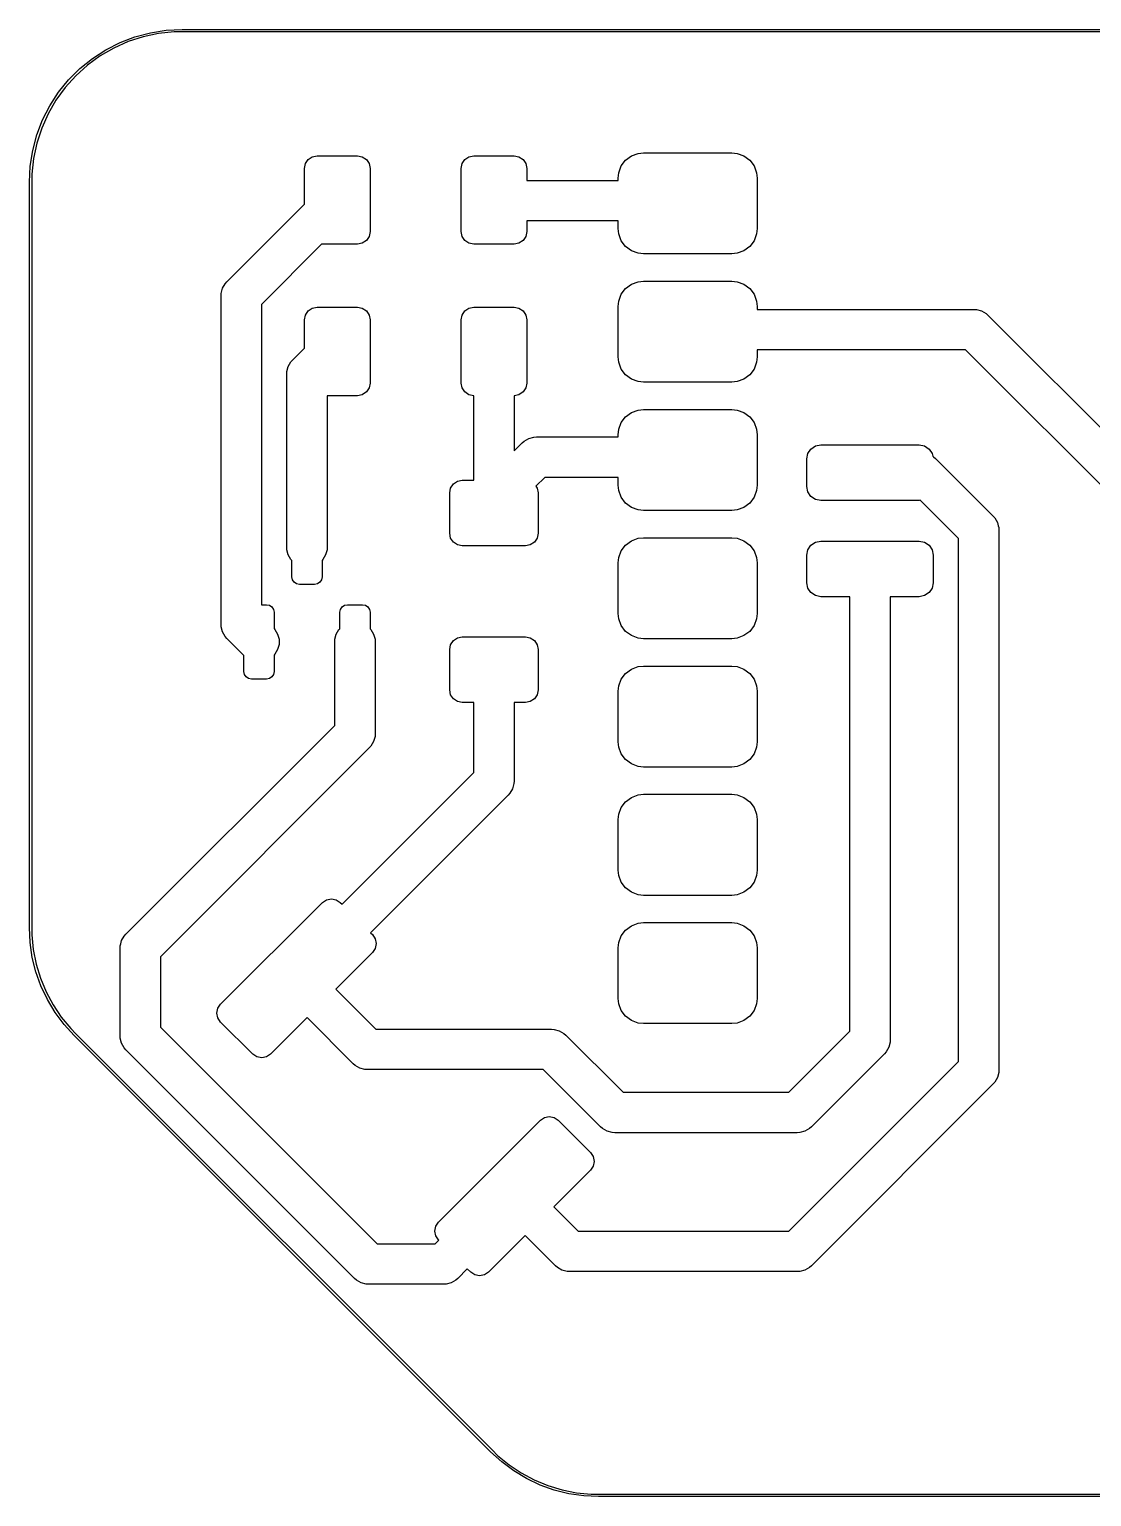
# Model space of a CAD drawing. Header units: millimetres. Extents: x 49.3 to 91.4, y -74.6 to -45.6.
# Drawn here: x 49.31 to 70.33, y -74.6 to -45.55 of the extents above; entities that cross this region are included whole.
import ezdxf

# ---------------------------------------------------------------- set-up
doc = ezdxf.new("R2010")
doc.units = ezdxf.units.MM
doc.layers.add('F.Cu', color=13, linetype='CONTINUOUS', true_color=0xc83434)

msp = doc.modelspace()

# ---------------------------------------------------------------- linework, layer by layer
at = {"layer": 'F.Cu', "linetype": 'CONTINUOUS'}
for p, q in [((51.701567, -45.621104), (52.014301, -45.571571)), ((52.174587, -45.605), (51.864469, -45.637595)), ((52.014301, -45.571571), (52.3305, -45.555)), ((52.3305, -45.605), (52.174587, -45.605)), ((52.3305, -45.555), (88.3305, -45.555)), ((88.3305, -45.605), (52.3305, -45.605)), ((50.818, -45.960274), (51.100122, -45.816525)), ((51.262892, -45.798787), (50.978025, -45.925618)), ((51.100122, -45.816525), (51.395724, -45.703054)), ((51.559457, -45.702427), (51.262892, -45.798787)), ((51.395724, -45.703054), (51.701567, -45.621104)), ((51.864469, -45.637595), (51.559457, -45.702427)), ((50.30638, -46.331987), (50.55245, -46.132724)), ((50.707975, -46.081531), (50.455703, -46.264818)), ((50.55245, -46.132724), (50.818, -45.960274)), ((50.978025, -45.925618), (50.707975, -46.081531)), ((50.223971, -46.473471), (50.015318, -46.705203)), ((50.082487, -46.55588), (50.30638, -46.331987)), ((50.455703, -46.264818), (50.223971, -46.473471)), ((50.015318, -46.705203), (49.832031, -46.957475)), ((49.883224, -46.80195), (50.082487, -46.55588)), ((49.832031, -46.957475), (49.676118, -47.227525)), ((49.710774, -47.0675), (49.883224, -46.80195)), ((49.453554, -47.645224), (49.567025, -47.349622)), ((49.676118, -47.227525), (49.549287, -47.512392)), ((49.567025, -47.349622), (49.710774, -47.0675)), ((49.549287, -47.512392), (49.452927, -47.808957)), ((49.371604, -47.951067), (49.453554, -47.645224)), ((49.452927, -47.808957), (49.388095, -48.113969)), ((49.322071, -48.263801), (49.371604, -47.951067)), ((49.388095, -48.113969), (49.3555, -48.424087)), ((54.75, -48.308), (54.76903, -48.212329)), ((54.76903, -48.212329), (54.823223, -48.131223)), ((54.823223, -48.131223), (54.904329, -48.07703)), ((54.904329, -48.07703), (55, -48.058)), ((55, -48.058), (55.8, -48.058)), ((55.8, -48.058), (55.895671, -48.07703)), ((55.895671, -48.07703), (55.976777, -48.131223)), ((55.976777, -48.131223), (56.03097, -48.212329)), ((56.03097, -48.212329), (56.05, -48.308)), ((57.85, -48.308), (57.86903, -48.212329)), ((57.86903, -48.212329), (57.923223, -48.131223)), ((57.923223, -48.131223), (58.004329, -48.07703)), ((58.004329, -48.07703), (58.1, -48.058)), ((58.1, -48.058), (58.9, -48.058)), ((58.9, -48.058), (58.995671, -48.07703)), ((58.995671, -48.07703), (59.076777, -48.131223)), ((59.076777, -48.131223), (59.13097, -48.212329)), ((59.13097, -48.212329), (59.15, -48.308)), ((61.021161, -48.260376), (61.106447, -48.146447)), ((61.106447, -48.146447), (61.220376, -48.061161)), ((61.220376, -48.061161), (61.353717, -48.011427)), ((61.353717, -48.011427), (61.46, -48)), ((61.46, -48), (63.21, -48)), ((63.21, -48), (63.316283, -48.011427)), ((63.316283, -48.011427), (63.449624, -48.061161)), ((63.449624, -48.061161), (63.563553, -48.146447)), ((63.563553, -48.146447), (63.648839, -48.260376)), ((49.3055, -48.58), (49.322071, -48.263801)), ((49.3555, -48.424087), (49.3555, -48.58)), ((54.75, -49.017314), (54.75, -48.308)), ((56.05, -48.308), (56.05, -49.558)), ((57.85, -49.558), (57.85, -48.308)), ((59.15, -48.308), (59.15, -48.545)), ((60.96, -48.5), (60.971427, -48.393717)), ((60.96, -48.545), (60.96, -48.5)), ((60.971427, -48.393717), (61.021161, -48.260376)), ((63.648839, -48.260376), (63.698573, -48.393717)), ((63.698573, -48.393717), (63.71, -48.5)), ((63.71, -48.5), (63.71, -49.5)), ((49.3055, -63.337358), (49.3055, -48.58)), ((49.3555, -48.58), (49.3555, -63.337358)), ((59.15, -48.545), (60.96, -48.545)), ((53.216157, -50.551157), (54.75, -49.017314)), ((60.96, -49.345), (59.15, -49.345)), ((59.15, -49.345), (59.15, -49.558)), ((60.96, -49.5), (60.96, -49.345)), ((56.03097, -49.653671), (55.976777, -49.734777)), ((56.05, -49.558), (56.03097, -49.653671)), ((57.86903, -49.653671), (57.85, -49.558)), ((57.923223, -49.734777), (57.86903, -49.653671)), ((59.13097, -49.653671), (59.076777, -49.734777)), ((59.15, -49.558), (59.13097, -49.653671)), ((60.971427, -49.606283), (60.96, -49.5)), ((61.021161, -49.739624), (60.971427, -49.606283)), ((63.698573, -49.606283), (63.648839, -49.739624)), ((63.71, -49.5), (63.698573, -49.606283)), ((55.090686, -49.808), (53.899, -50.999686)), ((55.8, -49.808), (55.090686, -49.808)), ((55.895671, -49.78897), (55.8, -49.808)), ((55.976777, -49.734777), (55.895671, -49.78897)), ((58.004329, -49.78897), (57.923223, -49.734777)), ((58.1, -49.808), (58.004329, -49.78897)), ((58.9, -49.808), (58.1, -49.808)), ((58.995671, -49.78897), (58.9, -49.808)), ((59.076777, -49.734777), (58.995671, -49.78897)), ((61.106447, -49.853553), (61.021161, -49.739624)), ((61.220376, -49.938839), (61.106447, -49.853553)), ((61.353717, -49.988573), (61.220376, -49.938839)), ((63.449624, -49.938839), (63.316283, -49.988573)), ((63.563553, -49.853553), (63.449624, -49.938839)), ((63.648839, -49.739624), (63.563553, -49.853553)), ((61.46, -50), (61.353717, -49.988573)), ((63.21, -50), (61.46, -50)), ((63.316283, -49.988573), (63.21, -50)), ((61.353717, -50.551427), (61.46, -50.54)), ((61.46, -50.54), (63.21, -50.54)), ((63.21, -50.54), (63.316283, -50.551427)), ((53.099, -50.834), (53.102422, -50.78179)), ((53.099, -57.332), (53.099, -50.834)), ((53.102422, -50.78179), (53.129448, -50.680927)), ((53.129448, -50.680926), (53.181659, -50.590495)), ((53.129448, -50.680927), (53.129448, -50.680926)), ((53.181659, -50.590495), (53.216157, -50.551157)), ((60.971427, -50.933717), (61.021161, -50.800376)), ((61.021161, -50.800376), (61.106447, -50.686447)), ((61.106447, -50.686447), (61.220376, -50.601161)), ((61.220376, -50.601161), (61.353717, -50.551427)), ((63.316283, -50.551427), (63.449624, -50.601161)), ((63.449624, -50.601161), (63.563553, -50.686447)), ((63.563553, -50.686447), (63.648839, -50.800376)), ((63.648839, -50.800376), (63.698573, -50.933717)), ((53.899, -50.999686), (53.899, -56.9455)), ((54.823223, -51.131223), (54.904329, -51.07703)), ((54.904329, -51.07703), (55, -51.058)), ((55, -51.058), (55.8, -51.058)), ((55.8, -51.058), (55.895671, -51.07703)), ((55.895671, -51.07703), (55.976777, -51.131223)), ((57.923223, -51.131223), (58.004329, -51.07703)), ((58.004329, -51.07703), (58.1, -51.058)), ((58.1, -51.058), (58.9, -51.058)), ((58.9, -51.058), (58.995671, -51.07703)), ((58.995671, -51.07703), (59.076777, -51.131223)), ((60.96, -51.04), (60.971427, -50.933717)), ((60.96, -52.04), (60.96, -51.04)), ((63.698573, -50.933717), (63.71, -51.04)), ((63.71, -51.04), (63.71, -51.1)), ((63.71, -51.1), (68, -51.1)), ((68, -51.1), (68.05221, -51.103422)), ((68.05221, -51.103422), (68.153074, -51.130448)), ((54.75, -51.308), (54.76903, -51.212329)), ((54.75, -51.867314), (54.75, -51.308)), ((54.76903, -51.212329), (54.823223, -51.131223)), ((55.976777, -51.131223), (56.03097, -51.212329)), ((56.03097, -51.212329), (56.05, -51.308)), ((56.05, -51.308), (56.05, -52.558)), ((57.85, -51.308), (57.86903, -51.212329)), ((57.85, -52.558), (57.85, -51.308)), ((57.86903, -51.212329), (57.923223, -51.131223)), ((59.076777, -51.131223), (59.13097, -51.212329)), ((59.13097, -51.212329), (59.15, -51.308)), ((59.15, -51.308), (59.15, -52.558)), ((68.153074, -51.130448), (68.243505, -51.182659)), ((68.243505, -51.182659), (68.282843, -51.217157)), ((68.282843, -51.217157), (72.282843, -55.217157)), ((54.517157, -52.100157), (54.75, -51.867314)), ((67.834314, -51.9), (63.71, -51.9)), ((63.71, -51.9), (63.71, -52.04)), ((71.6, -55.665686), (67.834314, -51.9)), ((54.403422, -52.33079), (54.430448, -52.229927)), ((54.430448, -52.229926), (54.482659, -52.139495)), ((54.430448, -52.229927), (54.430448, -52.229926)), ((54.482659, -52.139495), (54.517157, -52.100157)), ((60.971427, -52.146283), (60.96, -52.04)), ((61.021161, -52.279624), (60.971427, -52.146283)), ((61.106447, -52.393553), (61.021161, -52.279624)), ((63.648839, -52.279624), (63.563553, -52.393553)), ((63.698573, -52.146283), (63.648839, -52.279624)), ((63.71, -52.04), (63.698573, -52.146283)), ((54.4, -52.383), (54.403422, -52.33079)), ((54.4, -55.808), (54.4, -52.383)), ((56.05, -52.558), (56.03097, -52.653671)), ((57.86903, -52.653671), (57.85, -52.558)), ((59.15, -52.558), (59.13097, -52.653671)), ((61.220376, -52.478839), (61.106447, -52.393553)), ((61.353717, -52.528573), (61.220376, -52.478839)), ((61.46, -52.54), (61.353717, -52.528573)), ((63.21, -52.54), (61.46, -52.54)), ((63.316283, -52.528573), (63.21, -52.54)), ((63.449624, -52.478839), (63.316283, -52.528573)), ((63.563553, -52.393553), (63.449624, -52.478839)), ((55.8, -52.808), (55.2, -52.808)), ((55.2, -52.808), (55.2, -55.808)), ((55.895671, -52.78897), (55.8, -52.808)), ((55.976777, -52.734777), (55.895671, -52.78897)), ((56.03097, -52.653671), (55.976777, -52.734777)), ((57.923223, -52.734777), (57.86903, -52.653671)), ((58.004329, -52.78897), (57.923223, -52.734777)), ((58.1, -52.808), (58.004329, -52.78897)), ((58.1, -54.483), (58.1, -52.808)), ((58.995671, -52.78897), (58.9, -52.808)), ((58.9, -52.808), (58.9, -53.901314)), ((59.076777, -52.734777), (58.995671, -52.78897)), ((59.13097, -52.653671), (59.076777, -52.734777)), ((61.106447, -53.226447), (61.220376, -53.141161)), ((61.220376, -53.141161), (61.353717, -53.091427)), ((61.353717, -53.091427), (61.46, -53.08)), ((61.46, -53.08), (63.21, -53.08)), ((63.21, -53.08), (63.316283, -53.091427)), ((63.316283, -53.091427), (63.449624, -53.141161)), ((63.449624, -53.141161), (63.563553, -53.226447)), ((60.971427, -53.473717), (61.021161, -53.340376)), ((61.021161, -53.340376), (61.106447, -53.226447)), ((63.563553, -53.226447), (63.648839, -53.340376)), ((63.648839, -53.340376), (63.698573, -53.473717)), ((58.9, -53.901314), (59.059157, -53.742157)), ((59.059157, -53.742157), (59.098495, -53.707659)), ((59.098495, -53.707659), (59.188926, -53.655448)), ((59.188926, -53.655448), (59.28979, -53.628422)), ((59.28979, -53.628422), (59.342, -53.625)), ((59.342, -53.625), (60.96, -53.625)), ((60.96, -53.58), (60.971427, -53.473717)), ((60.96, -53.625), (60.96, -53.58)), ((63.698573, -53.473717), (63.71, -53.58)), ((63.71, -53.58), (63.71, -54.58)), ((64.695, -54.058), (64.715933, -53.952762)), ((64.715933, -53.952762), (64.775546, -53.863546)), ((64.775546, -53.863546), (64.864762, -53.803933)), ((64.864762, -53.803933), (64.97, -53.783)), ((64.97, -53.783), (66.92, -53.783)), ((66.92, -53.783), (67.025238, -53.803933)), ((67.025238, -53.803933), (67.114454, -53.863546)), ((67.114454, -53.863546), (67.174067, -53.952762)), ((67.174067, -53.952762), (67.184469, -54.005061)), ((67.184469, -54.005061), (67.202825, -54.015659)), ((67.202825, -54.015659), (67.242163, -54.050157)), ((64.695, -54.608), (64.695, -54.058)), ((67.242163, -54.050157), (68.377843, -55.185837)), ((57.64403, -54.637329), (57.698223, -54.556223)), ((57.698223, -54.556223), (57.779329, -54.50203)), ((57.779329, -54.50203), (57.875, -54.483)), ((57.875, -54.483), (58.1, -54.483)), ((59.507686, -54.425), (59.331691, -54.600994)), ((59.331691, -54.600994), (59.35597, -54.637329)), ((60.96, -54.425), (59.507686, -54.425)), ((60.96, -54.58), (60.96, -54.425)), ((60.971427, -54.686283), (60.96, -54.58)), ((63.71, -54.58), (63.698573, -54.686283)), ((64.715933, -54.713238), (64.695, -54.608)), ((57.625, -54.733), (57.64403, -54.637329)), ((57.625, -55.533), (57.625, -54.733)), ((59.35597, -54.637329), (59.375, -54.733)), ((59.375, -54.733), (59.375, -55.533)), ((61.021161, -54.819624), (60.971427, -54.686283)), ((61.106447, -54.933553), (61.021161, -54.819624)), ((63.648839, -54.819624), (63.563553, -54.933553)), ((63.698573, -54.686283), (63.648839, -54.819624)), ((64.775546, -54.802454), (64.715933, -54.713238)), ((64.864762, -54.862067), (64.775546, -54.802454)), ((64.97, -54.883), (64.864762, -54.862067)), ((66.92, -54.883), (64.97, -54.883)), ((66.939712, -54.879078), (66.92, -54.883)), ((67.695, -55.634366), (66.939712, -54.879078)), ((61.220376, -55.018839), (61.106447, -54.933553)), ((61.353717, -55.068573), (61.220376, -55.018839)), ((61.46, -55.08), (61.353717, -55.068573)), ((63.21, -55.08), (61.46, -55.08)), ((63.316283, -55.068573), (63.21, -55.08)), ((63.449624, -55.018839), (63.316283, -55.068573)), ((63.563553, -54.933553), (63.449624, -55.018839)), ((68.377843, -55.185837), (68.412341, -55.225175)), ((68.412341, -55.225175), (68.464552, -55.315606)), ((68.464552, -55.315606), (68.483662, -55.386926)), ((68.483662, -55.386926), (68.491578, -55.41647)), ((68.491578, -55.41647), (68.495, -55.46868)), ((68.495, -55.46868), (68.495, -66.155)), ((57.64403, -55.628671), (57.625, -55.533)), ((57.698223, -55.709777), (57.64403, -55.628671)), ((57.779329, -55.76397), (57.698223, -55.709777)), ((57.875, -55.783), (57.779329, -55.76397)), ((59.220671, -55.76397), (59.125, -55.783)), ((59.301777, -55.709777), (59.220671, -55.76397)), ((59.35597, -55.628671), (59.301777, -55.709777)), ((59.375, -55.533), (59.35597, -55.628671)), ((61.021161, -55.880376), (61.106447, -55.766447)), ((61.106447, -55.766447), (61.220376, -55.681161)), ((61.220376, -55.681161), (61.353717, -55.631427)), ((61.353717, -55.631427), (61.46, -55.62)), ((61.46, -55.62), (63.21, -55.62)), ((63.21, -55.62), (63.316283, -55.631427)), ((63.316283, -55.631427), (63.449624, -55.681161)), ((63.449624, -55.681161), (63.563553, -55.766447)), ((63.563553, -55.766447), (63.648839, -55.880376)), ((64.715933, -55.857762), (64.775546, -55.768546)), ((64.775546, -55.768546), (64.864762, -55.708933)), ((64.864762, -55.708933), (64.97, -55.688)), ((64.97, -55.688), (66.92, -55.688)), ((66.92, -55.688), (67.025238, -55.708933)), ((67.025238, -55.708933), (67.114454, -55.768546)), ((67.114454, -55.768546), (67.174067, -55.857762)), ((67.695, -65.989314), (67.695, -55.634366)), ((54.403422, -55.86021), (54.4, -55.808)), ((54.430448, -55.961073), (54.403422, -55.86021)), ((54.482659, -56.051505), (54.430448, -55.961073)), ((54.5, -56.068846), (54.482659, -56.051505)), ((55.117341, -56.051505), (55.1, -56.068846)), ((55.169552, -55.961073), (55.117341, -56.051505)), ((55.196578, -55.86021), (55.169552, -55.961073)), ((55.2, -55.808), (55.196578, -55.86021)), ((59.125, -55.783), (57.875, -55.783)), ((60.96, -56.12), (60.971427, -56.013717)), ((60.971427, -56.013717), (61.021161, -55.880376)), ((63.648839, -55.880376), (63.698573, -56.013717)), ((63.698573, -56.013717), (63.71, -56.12)), ((64.695, -55.963), (64.715933, -55.857762)), ((64.695, -56.513), (64.695, -55.963)), ((67.174067, -55.857762), (67.195, -55.963)), ((67.195, -55.963), (67.195, -56.513)), ((54.5, -56.3955), (54.5, -56.068846)), ((55.1, -56.068846), (55.1, -56.3955)), ((60.96, -57.12), (60.96, -56.12)), ((63.71, -56.12), (63.71, -57.12)), ((54.511418, -56.452903), (54.5, -56.3955)), ((54.543934, -56.501566), (54.511418, -56.452903)), ((54.592597, -56.534082), (54.543934, -56.501566)), ((54.65, -56.5455), (54.592597, -56.534082)), ((54.95, -56.5455), (54.65, -56.5455)), ((55.007403, -56.534082), (54.95, -56.5455)), ((55.056066, -56.501566), (55.007403, -56.534082)), ((55.088582, -56.452903), (55.056066, -56.501566)), ((55.1, -56.3955), (55.088582, -56.452903)), ((64.715933, -56.618238), (64.695, -56.513)), ((64.775546, -56.707454), (64.715933, -56.618238)), ((67.174067, -56.618238), (67.114454, -56.707454)), ((67.195, -56.513), (67.174067, -56.618238)), ((64.864762, -56.767067), (64.775546, -56.707454)), ((64.97, -56.788), (64.864762, -56.767067)), ((65.545, -56.788), (64.97, -56.788)), ((65.545, -65.389314), (65.545, -56.788)), ((66.92, -56.788), (66.345, -56.788)), ((66.345, -56.788), (66.345, -65.555)), ((67.025238, -56.767067), (66.92, -56.788)), ((67.114454, -56.707454), (67.025238, -56.767067)), ((53.899, -56.9455), (54, -56.9455)), ((54, -56.9455), (54.057403, -56.956918)), ((54.057403, -56.956918), (54.106066, -56.989434)), ((54.106066, -56.989434), (54.138582, -57.038097)), ((54.138582, -57.038097), (54.15, -57.0955)), ((54.15, -57.0955), (54.15, -57.419721)), ((55.45, -57.0955), (55.461418, -57.038097)), ((55.45, -57.422154), (55.45, -57.0955)), ((55.461418, -57.038097), (55.493934, -56.989434)), ((55.493934, -56.989434), (55.542597, -56.956918)), ((55.542597, -56.956918), (55.6, -56.9455)), ((55.6, -56.9455), (55.9, -56.9455)), ((55.9, -56.9455), (55.957403, -56.956918)), ((55.957403, -56.956918), (56.006066, -56.989434)), ((56.006066, -56.989434), (56.038582, -57.038097)), ((56.038582, -57.038097), (56.05, -57.0955)), ((56.05, -57.0955), (56.05, -57.422154)), ((60.971427, -57.226283), (60.96, -57.12)), ((61.021161, -57.359624), (60.971427, -57.226283)), ((63.698573, -57.226283), (63.648839, -57.359624)), ((63.71, -57.12), (63.698573, -57.226283)), ((53.102422, -57.38421), (53.099, -57.332)), ((53.129448, -57.485074), (53.102422, -57.38421)), ((53.181659, -57.575505), (53.129448, -57.485074)), ((54.15, -57.419721), (54.167341, -57.439495)), ((54.167341, -57.439495), (54.219552, -57.529926)), ((55.380448, -57.529927), (55.432659, -57.439495)), ((55.432659, -57.439495), (55.45, -57.422154)), ((56.05, -57.422154), (56.067341, -57.439495)), ((56.067341, -57.439495), (56.119552, -57.529927)), ((61.106447, -57.473553), (61.021161, -57.359624)), ((61.220376, -57.558839), (61.106447, -57.473553)), ((63.563553, -57.473553), (63.449624, -57.558839)), ((63.648839, -57.359624), (63.563553, -57.473553)), ((53.216157, -57.614843), (53.181659, -57.575505)), ((53.55, -57.948686), (53.216157, -57.614843)), ((54.219552, -57.529926), (54.246578, -57.63079)), ((54.246578, -57.73521), (54.219552, -57.836074)), ((54.246578, -57.63079), (54.246578, -57.73521)), ((55.35, -57.683), (55.353422, -57.63079)), ((55.35, -59.334314), (55.35, -57.683)), ((55.353422, -57.63079), (55.380448, -57.529927)), ((56.119552, -57.529927), (56.146578, -57.63079)), ((56.146578, -57.63079), (56.15, -57.683)), ((56.15, -57.683), (56.15, -59.5)), ((57.625, -57.833), (57.64403, -57.737329)), ((57.64403, -57.737329), (57.698223, -57.656223)), ((57.698223, -57.656223), (57.779329, -57.60203)), ((57.779329, -57.60203), (57.875, -57.583)), ((57.875, -57.583), (59.125, -57.583)), ((59.125, -57.583), (59.220671, -57.60203)), ((59.220671, -57.60203), (59.301777, -57.656223)), ((59.301777, -57.656223), (59.35597, -57.737329)), ((59.35597, -57.737329), (59.375, -57.833)), ((61.353717, -57.608573), (61.220376, -57.558839)), ((61.46, -57.62), (61.353717, -57.608573)), ((63.21, -57.62), (61.46, -57.62)), ((63.316283, -57.608573), (63.21, -57.62)), ((63.449624, -57.558839), (63.316283, -57.608573)), ((53.55, -58.2705), (53.55, -57.948686)), ((54.167341, -57.926505), (54.15, -57.943846)), ((54.15, -57.943846), (54.15, -58.2705)), ((54.219552, -57.836074), (54.167341, -57.926505)), ((57.625, -58.633), (57.625, -57.833)), ((59.375, -57.833), (59.375, -58.633)), ((53.561418, -58.327903), (53.55, -58.2705)), ((53.593934, -58.376566), (53.561418, -58.327903)), ((53.642597, -58.409082), (53.593934, -58.376566)), ((54.106066, -58.376566), (54.057403, -58.409082)), ((54.138582, -58.327903), (54.106066, -58.376566)), ((54.15, -58.2705), (54.138582, -58.327903)), ((61.021161, -58.420376), (61.106447, -58.306447)), ((61.106447, -58.306447), (61.220376, -58.221161)), ((61.220376, -58.221161), (61.353717, -58.171427)), ((61.353717, -58.171427), (61.46, -58.16)), ((61.46, -58.16), (63.21, -58.16)), ((63.21, -58.16), (63.316283, -58.171427)), ((63.316283, -58.171427), (63.449624, -58.221161)), ((63.449624, -58.221161), (63.563553, -58.306447)), ((63.563553, -58.306447), (63.648839, -58.420376)), ((53.7, -58.4205), (53.642597, -58.409082)), ((54, -58.4205), (53.7, -58.4205)), ((54.057403, -58.409082), (54, -58.4205)), ((57.64403, -58.728671), (57.625, -58.633)), ((59.375, -58.633), (59.35597, -58.728671)), ((60.96, -58.66), (60.971427, -58.553717)), ((60.96, -59.66), (60.96, -58.66)), ((60.971427, -58.553717), (61.021161, -58.420376)), ((63.648839, -58.420376), (63.698573, -58.553717)), ((63.698573, -58.553717), (63.71, -58.66)), ((63.71, -58.66), (63.71, -59.66)), ((57.698223, -58.809777), (57.64403, -58.728671)), ((57.779329, -58.86397), (57.698223, -58.809777)), ((57.875, -58.883), (57.779329, -58.86397)), ((58.1, -58.883), (57.875, -58.883)), ((58.1, -60.270962), (58.1, -58.883)), ((59.125, -58.883), (58.9, -58.883)), ((58.9, -58.883), (58.9, -60.436648)), ((59.220671, -58.86397), (59.125, -58.883)), ((59.301777, -58.809777), (59.220671, -58.86397)), ((59.35597, -58.728671), (59.301777, -58.809777)), ((51.217157, -63.467157), (55.35, -59.334314)), ((56.146578, -59.55221), (56.119552, -59.653074)), ((56.15, -59.5), (56.146578, -59.55221)), ((56.032843, -59.782842), (51.9, -63.915685)), ((56.067341, -59.743505), (56.032843, -59.782842)), ((56.119552, -59.653074), (56.067341, -59.743505)), ((60.971427, -59.766283), (60.96, -59.66)), ((61.021161, -59.899624), (60.971427, -59.766283)), ((63.698573, -59.766283), (63.648839, -59.899624)), ((63.71, -59.66), (63.698573, -59.766283)), ((61.106447, -60.013553), (61.021161, -59.899624)), ((61.220376, -60.098839), (61.106447, -60.013553)), ((61.353717, -60.148573), (61.220376, -60.098839)), ((63.449624, -60.098839), (63.316283, -60.148573)), ((63.563553, -60.013553), (63.449624, -60.098839)), ((63.648839, -59.899624), (63.563553, -60.013553)), ((55.494884, -62.876077), (58.1, -60.270962)), ((61.46, -60.16), (61.353717, -60.148573)), ((63.21, -60.16), (61.46, -60.16)), ((63.316283, -60.148573), (63.21, -60.16)), ((58.817341, -60.680153), (58.782843, -60.719491)), ((58.869552, -60.589722), (58.817341, -60.680153)), ((58.896578, -60.488858), (58.869552, -60.589722)), ((58.9, -60.436648), (58.896578, -60.488858)), ((61.220376, -60.761161), (61.353717, -60.711427)), ((61.353717, -60.711427), (61.46, -60.7)), ((61.46, -60.7), (63.21, -60.7)), ((63.21, -60.7), (63.316283, -60.711427)), ((63.316283, -60.711427), (63.449624, -60.761161)), ((58.782843, -60.719491), (56.06057, -63.441763)), ((60.971427, -61.093717), (61.021161, -60.960376)), ((61.021161, -60.960376), (61.106447, -60.846447)), ((61.106447, -60.846447), (61.220376, -60.761161)), ((63.449624, -60.761161), (63.563553, -60.846447)), ((63.563553, -60.846447), (63.648839, -60.960376)), ((63.648839, -60.960376), (63.698573, -61.093717)), ((60.96, -61.2), (60.971427, -61.093717)), ((60.96, -62.2), (60.96, -61.2)), ((63.698573, -61.093717), (63.71, -61.2)), ((63.71, -61.2), (63.71, -62.2)), ((60.971427, -62.306283), (60.96, -62.2)), ((61.021161, -62.439624), (60.971427, -62.306283)), ((61.106447, -62.553553), (61.021161, -62.439624)), ((63.648839, -62.439624), (63.563553, -62.553553)), ((63.698573, -62.306283), (63.648839, -62.439624)), ((63.71, -62.2), (63.698573, -62.306283)), ((61.220376, -62.638839), (61.106447, -62.553553)), ((61.353717, -62.688573), (61.220376, -62.638839)), ((61.46, -62.7), (61.353717, -62.688573)), ((63.21, -62.7), (61.46, -62.7)), ((63.316283, -62.688573), (63.21, -62.7)), ((63.449624, -62.638839), (63.316283, -62.688573)), ((63.563553, -62.553553), (63.449624, -62.638839)), ((53.090723, -64.855977), (55.105977, -62.840721)), ((55.105977, -62.840721), (55.187082, -62.786529)), ((55.187082, -62.786529), (55.282753, -62.767498)), ((55.282753, -62.767498), (55.378424, -62.786529)), ((55.378424, -62.786529), (55.459529, -62.840723)), ((55.459529, -62.840723), (55.494884, -62.876077)), ((61.106447, -63.386447), (61.220376, -63.301161)), ((61.220376, -63.301161), (61.353717, -63.251427)), ((61.353717, -63.251427), (61.46, -63.24)), ((61.46, -63.24), (63.21, -63.24)), ((63.21, -63.24), (63.316283, -63.251427)), ((63.316283, -63.251427), (63.449624, -63.301161)), ((63.449624, -63.301161), (63.563553, -63.386447)), ((49.3055, -63.337359), (49.3055, -63.337358)), ((49.320066, -63.633861), (49.3055, -63.337359)), ((49.3555, -63.337358), (49.3555, -63.337359)), ((49.3555, -63.337359), (49.3555, -63.483511)), ((49.3555, -63.483511), (49.384151, -63.774409)), ((51.114084, -63.658), (51.130448, -63.596926)), ((51.130448, -63.596926), (51.182659, -63.506495)), ((51.182659, -63.506495), (51.217157, -63.467157)), ((56.06057, -63.441763), (56.095927, -63.477119)), ((56.095927, -63.477119), (56.150119, -63.558224)), ((56.150119, -63.558224), (56.16915, -63.653895)), ((60.971427, -63.633717), (61.021161, -63.500376)), ((61.021161, -63.500376), (61.106447, -63.386447)), ((63.563553, -63.386447), (63.648839, -63.500376)), ((63.648839, -63.500376), (63.698573, -63.633717)), ((49.363624, -63.927507), (49.320066, -63.633861)), ((49.384151, -63.774409), (49.441176, -64.061097)), ((51.1, -63.75), (51.103422, -63.69779)), ((51.1, -65.476708), (51.1, -63.75)), ((51.103422, -63.69779), (51.114084, -63.658)), ((56.095925, -63.830671), (55.371141, -64.555455)), ((56.150119, -63.749566), (56.095925, -63.830671)), ((56.16915, -63.653895), (56.150119, -63.749566)), ((60.96, -63.74), (60.971427, -63.633717)), ((60.96, -64.74), (60.96, -63.74)), ((63.698573, -63.633717), (63.71, -63.74)), ((63.71, -63.74), (63.71, -64.74)), ((49.435755, -64.21547), (49.363624, -63.927507)), ((49.441176, -64.061097), (49.526028, -64.340815)), ((51.9, -63.915685), (51.9, -65.311022)), ((49.535764, -64.494976), (49.435755, -64.21547)), ((49.526028, -64.340815), (49.637888, -64.610869)), ((49.662688, -64.763334), (49.535764, -64.494976)), ((49.637888, -64.610869), (49.775679, -64.868659)), ((49.815304, -65.017959), (49.662688, -64.763334)), ((55.371141, -64.555455), (56.165686, -65.35)), ((60.971427, -64.846283), (60.96, -64.74)), ((63.71, -64.74), (63.698573, -64.846283)), ((49.775679, -64.868659), (49.938075, -65.111702)), ((49.992143, -65.256398), (49.815304, -65.017959)), ((53.017498, -65.032753), (53.036529, -64.937082)), ((53.036529, -65.128424), (53.017498, -65.032753)), ((53.036529, -64.937082), (53.090723, -64.855977)), ((61.021161, -64.979624), (60.971427, -64.846283)), ((61.106447, -65.093553), (61.021161, -64.979624)), ((63.648839, -64.979624), (63.563553, -65.093553)), ((63.698573, -64.846283), (63.648839, -64.979624)), ((49.938075, -65.111702), (50.123511, -65.337656)), ((50.1915, -65.476356), (49.992143, -65.256398)), ((50.123511, -65.337656), (50.226857, -65.441001)), ((51.9, -65.311022), (56.188978, -69.6)), ((53.090721, -65.209529), (53.036529, -65.128424)), ((53.727119, -65.845925), (53.090721, -65.209529)), ((54.805455, -65.121141), (54.080671, -65.845927)), ((55.717157, -66.032843), (54.805455, -65.121141)), ((56.165686, -65.35), (59.6416, -65.35)), ((59.6416, -65.35), (59.69381, -65.353422)), ((59.69381, -65.353422), (59.794674, -65.380448)), ((61.220376, -65.178839), (61.106447, -65.093553)), ((61.353717, -65.228573), (61.220376, -65.178839)), ((61.46, -65.24), (61.353717, -65.228573)), ((63.21, -65.24), (61.46, -65.24)), ((63.316283, -65.228573), (63.21, -65.24)), ((63.449624, -65.178839), (63.316283, -65.228573)), ((63.563553, -65.093553), (63.449624, -65.178839)), ((50.191501, -65.476357), (50.1915, -65.476356)), ((58.434143, -73.718998), (50.191501, -65.476357)), ((50.226857, -65.441001), (58.469497, -73.683642)), ((51.103422, -65.528918), (51.1, -65.476708)), ((51.130448, -65.629782), (51.103422, -65.528918)), ((51.182659, -65.720213), (51.130448, -65.629782)), ((59.794674, -65.380448), (59.885105, -65.432659)), ((59.885105, -65.432659), (59.924443, -65.467157)), ((59.924443, -65.467157), (61.057286, -66.6)), ((64.334314, -66.6), (65.545, -65.389314)), ((66.341578, -65.60721), (66.314552, -65.708073)), ((66.345, -65.555), (66.341578, -65.60721)), ((51.217157, -65.759551), (51.182659, -65.720213)), ((55.740449, -70.282843), (51.217157, -65.759551)), ((53.808224, -65.900119), (53.727119, -65.845925)), ((53.903895, -65.91915), (53.808224, -65.900119)), ((53.999566, -65.900119), (53.903895, -65.91915)), ((54.080671, -65.845927), (53.999566, -65.900119)), ((66.227843, -65.837842), (64.782843, -67.282843)), ((66.262341, -65.798505), (66.227843, -65.837842)), ((66.314552, -65.708073), (66.262341, -65.798505)), ((55.756495, -66.067341), (55.717157, -66.032843)), ((55.846927, -66.119552), (55.756495, -66.067341)), ((55.94779, -66.146578), (55.846927, -66.119552)), ((56, -66.15), (55.94779, -66.146578)), ((59.475914, -66.15), (56, -66.15)), ((60.608757, -67.282843), (59.475914, -66.15)), ((64.334314, -69.35), (67.695, -65.989314)), ((68.491578, -66.20721), (68.464552, -66.308074)), ((68.495, -66.155), (68.491578, -66.20721)), ((68.377843, -66.437843), (64.782843, -70.032843)), ((68.412341, -66.398505), (68.377843, -66.437843)), ((68.464552, -66.308074), (68.412341, -66.398505)), ((61.057286, -66.6), (64.334314, -66.6)), ((59.419329, -67.154073), (59.500434, -67.099881)), ((59.500434, -67.099881), (59.596105, -67.08085)), ((59.596105, -67.08085), (59.691776, -67.099881)), ((59.691776, -67.099881), (59.772881, -67.154075)), ((57.404075, -69.169329), (59.419329, -67.154073)), ((59.772881, -67.154075), (60.409279, -67.790471)), ((60.648095, -67.317341), (60.608757, -67.282843)), ((60.738526, -67.369552), (60.648095, -67.317341)), ((60.83939, -67.396578), (60.738526, -67.369552)), ((64.653074, -67.369552), (64.55221, -67.396578)), ((64.743505, -67.317341), (64.653074, -67.369552)), ((64.782843, -67.282843), (64.743505, -67.317341)), ((60.8916, -67.4), (60.83939, -67.396578)), ((64.5, -67.4), (60.8916, -67.4)), ((64.55221, -67.396578), (64.5, -67.4)), ((60.409279, -67.790471), (60.463471, -67.871576)), ((60.463471, -67.871576), (60.482502, -67.967247)), ((60.482502, -67.967247), (60.463471, -68.062918)), ((60.409277, -68.144023), (59.684493, -68.868807)), ((60.463471, -68.062918), (60.409277, -68.144023)), ((59.684493, -68.868807), (60.165685, -69.35)), ((57.33085, -69.346105), (57.349881, -69.250434)), ((57.349881, -69.441776), (57.33085, -69.346105)), ((57.349881, -69.250434), (57.404075, -69.169329)), ((60.165685, -69.35), (64.334314, -69.35)), ((56.188978, -69.6), (57.334314, -69.6)), ((57.334314, -69.6), (57.407753, -69.52656)), ((57.404073, -69.522881), (57.349881, -69.441776)), ((57.407753, -69.52656), (57.404073, -69.522881)), ((59.118807, -69.434493), (58.394023, -70.159279)), ((59.717158, -70.032843), (59.118807, -69.434493)), ((55.779787, -70.317341), (55.740449, -70.282843)), ((57.782843, -70.282843), (57.743505, -70.317341)), ((57.973439, -70.092246), (57.782843, -70.282843)), ((58.040471, -70.159277), (57.973439, -70.092246)), ((58.121576, -70.213471), (58.040471, -70.159277)), ((58.217247, -70.232502), (58.121576, -70.213471)), ((58.312918, -70.213471), (58.217247, -70.232502)), ((58.394023, -70.159279), (58.312918, -70.213471)), ((59.756495, -70.067341), (59.717158, -70.032843)), ((59.846926, -70.119552), (59.756495, -70.067341)), ((59.94779, -70.146578), (59.846926, -70.119552)), ((60, -70.15), (59.94779, -70.146578)), ((64.5, -70.15), (60, -70.15)), ((64.55221, -70.146578), (64.5, -70.15)), ((64.653074, -70.119552), (64.55221, -70.146578)), ((64.743505, -70.067341), (64.653074, -70.119552)), ((64.782843, -70.032843), (64.743505, -70.067341)), ((55.870218, -70.369552), (55.779787, -70.317341)), ((55.971082, -70.396578), (55.870218, -70.369552)), ((56.023292, -70.4), (55.971082, -70.396578)), ((57.5, -70.4), (56.023292, -70.4)), ((57.55221, -70.396578), (57.5, -70.4)), ((57.653074, -70.369552), (57.55221, -70.396578)), ((57.743505, -70.317341), (57.653074, -70.369552)), ((58.654104, -73.918352), (58.434143, -73.718998)), ((58.469497, -73.683642), (58.572844, -73.786985)), ((58.572844, -73.786985), (58.798802, -73.972417)), ((58.892546, -74.095187), (58.654104, -73.918352)), ((58.798802, -73.972417), (59.041846, -74.134809)), ((59.147171, -74.2478), (58.892546, -74.095187)), ((59.041846, -74.134809), (59.299636, -74.272599)), ((59.415528, -74.374723), (59.147171, -74.2478)), ((59.299636, -74.272599), (59.569689, -74.384459)), ((59.695034, -74.474732), (59.415528, -74.374723)), ((59.569689, -74.384459), (59.849407, -74.469312)), ((59.982995, -74.546865), (59.695034, -74.474732)), ((59.849407, -74.469312), (60.136093, -74.526341)), ((60.27664, -74.590428), (59.982995, -74.546865)), ((60.136093, -74.526341), (60.42699, -74.554997)), ((60.57314, -74.605), (60.27664, -74.590428)), ((60.42699, -74.554997), (60.573142, -74.555)), ((60.573141, -74.605), (60.57314, -74.604999)), ((60.57314, -74.604999), (60.57314, -74.605)), ((80.087859, -74.605), (60.573141, -74.605)), ((60.573142, -74.555), (80.087858, -74.555))]:
    msp.add_line(p, q, dxfattribs=at)

doc.saveas('drawing.dxf')
